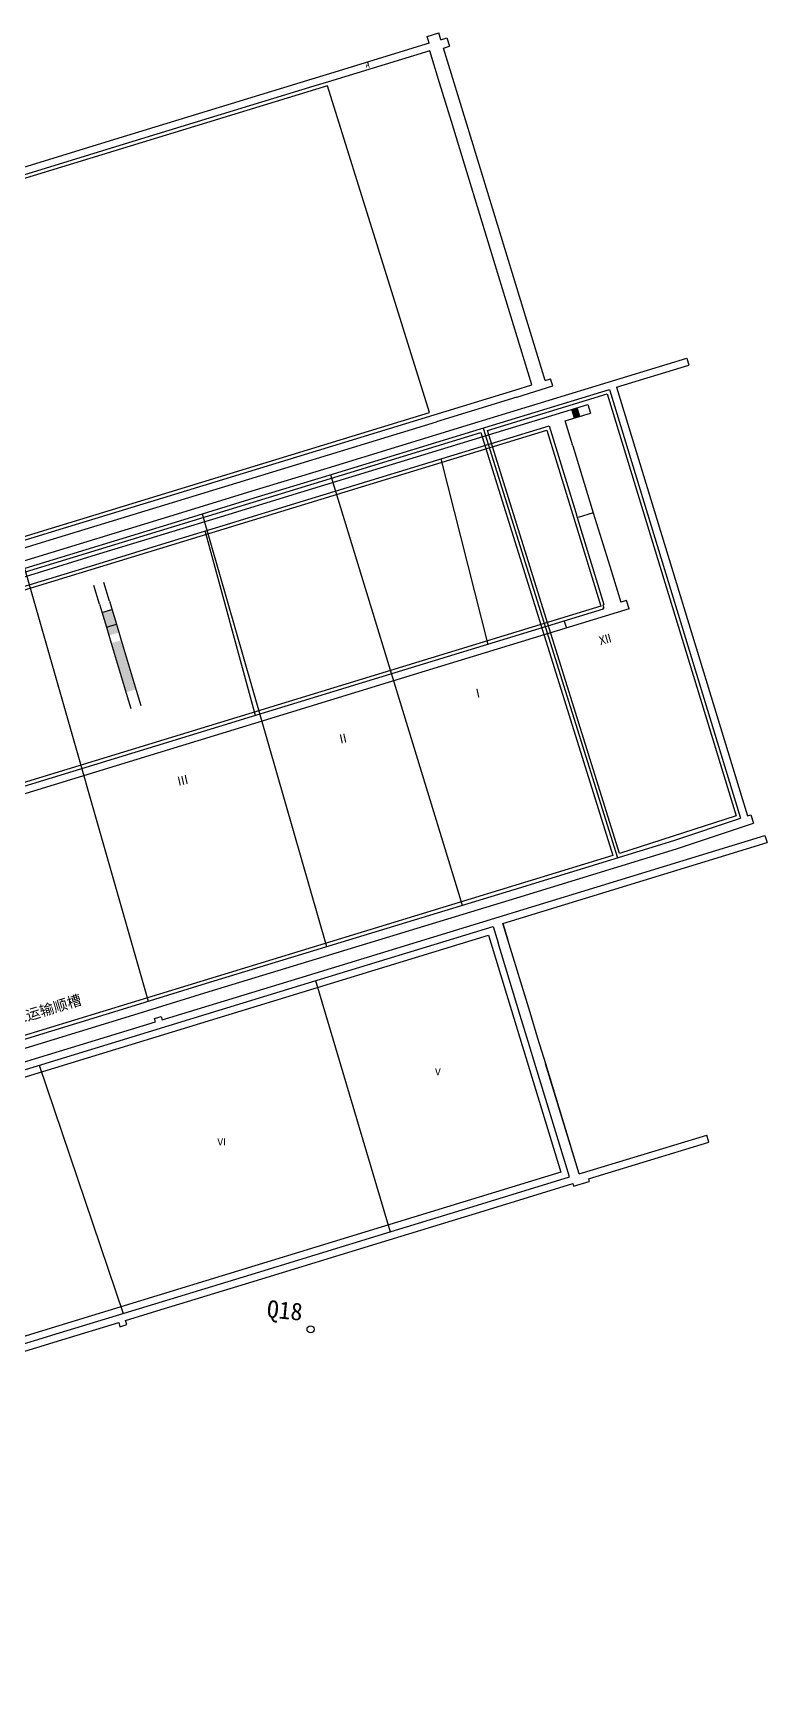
# Model space of a CAD drawing. Header units: millimetres. Extents: x 41513366 to 41522434, y 4590966 to 4600634.
# Drawn here: x 41520448 to 41520868, y 4598075 to 4599020 of the extents above; entities that cross this region are included whole.
import ezdxf

# ---------------------------------------------------------------- set-up
doc = ezdxf.new("R2010")
doc.units = ezdxf.units.MM
doc.linetypes.add('ACAD_ISO02W100', pattern=[15, 12, -3])
doc.layers.get('0').update_dxf_attribs({"lineweight": 18})
for name, color, linetype, lineweight in [('12-1煤巷道', 5, 'Continuous', 18), ('12-1煤巷道名称', 5, 'Continuous', 18), ('12煤巷道', 7, 'Continuous', 18), ('28.2607矿界拐点', 7, 'Continuous', 18), ('图纸改动标记', 2, 'Continuous', 18), ('岩巷', 30, 'Continuous', 18), ('工作面月末位置', 7, 'Continuous', 18), ('采空区工作面颜色', 6, 'Continuous', 18)]:
    doc.layers.add(name, color=color, linetype=linetype, lineweight=lineweight)
doc.styles.add('正体', font='')
doc.styles.add('正等线体', font='simhei.ttf')
doc.styles.get('正体').set_extended_font_data('宋体')

msp = doc.modelspace()

# ---------------------------------------------------------------- hatches: boundary and pattern name
at = {"linetype": 'ByBlock', "lineweight": -3}
for points in [[(41520493.2071, 4598689.7795), (41520487.4612, 4598688.0519), (41520491.4346, 4598674.8363), (41520497.1805, 4598676.5639)], [(41520501.1953, 4598642.3719), (41520506.9412, 4598644.0995), (41520498.5338, 4598672.0629), (41520492.7291, 4598670.5308)]]:
    msp.add_hatch(color=256, dxfattribs=at).paths.add_polyline_path(points, flags=0)
at = {"layer": '岩巷', "linetype": 'ByBlock', "lineweight": -3, "ltscale": 0.5}
msp.add_hatch(color=3, dxfattribs=at).paths.add_polyline_path([(41520759.8803, 4598805.3927), (41520756.0551, 4598804.2232), (41520757.5754, 4598799.2504), (41520761.4006, 4598800.4199)], flags=0)

# ---------------------------------------------------------------- linework, layer by layer
at = {"linetype": 'ByBlock', "lineweight": -3}
for points in [[(41520486.0492, 4598692.7483), (41520482.8244, 4598703.474)], [(41520491.7951, 4598694.4759), (41520488.5704, 4598705.2016)], [(41520486.0492, 4598692.7483), (41520490.0226, 4598679.5327), (41520492.7291, 4598670.5308), (41520501.3669, 4598641.8012), (41520504.0158, 4598632.9908)], [(41520487.4612, 4598688.0519), (41520493.2071, 4598689.7795)], [(41520491.7951, 4598694.4759), (41520495.7685, 4598681.2603), (41520498.475, 4598672.2583), (41520507.1128, 4598643.5288), (41520509.7617, 4598634.7184)], [(41520490.0226, 4598679.5327), (41520495.7685, 4598681.2603)]]:
    msp.add_lwpolyline(points, dxfattribs=at)
at = {"layer": '12-1煤巷道', "lineweight": -3}
for p, q in [((41520822.3014, 4598833.6156), (41520823.5289, 4598829.599)), ((41520778.0892, 4598815.7124), (41520853.1744, 4598570.2587)), ((41520782.1059, 4598816.9399), (41520857.1609, 4598571.5849)), ((41520814.8929, 4598557.524), (41520853.1744, 4598570.2587)), ((41520816.4712, 4598552.7796), (41520860.5978, 4598567.4588)), ((41520857.1609, 4598571.5849), (41520859.0195, 4598572.2031)), ((41520859.0195, 4598572.2031), (41520860.5978, 4598567.4588)), ((41520723.5035, 4598529.5406), (41520814.9135, 4598557.5306)), ((41520867.0538, 4598560.3397), (41520868.2817, 4598556.3235)), ((41520724.9674, 4598524.7597), (41520816.3774, 4598552.7497)), ((41520835.0022, 4598384.9026), (41520833.7742, 4598388.9191))]:
    msp.add_line(p, q, dxfattribs=at)
for points in [[(41520573.483, 4598757.6732), (41520616.4362, 4598770.6614), (41520698.5144, 4598795.7856, -0.00011292), (41520698.5152, 4598795.7858), (41520822.3014, 4598833.6156)], [(41520440.9388, 4598712.6408), (41520531.9758, 4598740.5508, 0.0000229), (41520531.976, 4598740.5509), (41520574.708, 4598753.6559)], [(41520413.1811, 4598434.6374), (41520504.2731, 4598462.5804, -0.00019951), (41520504.2738, 4598462.5806), (41520547.3817, 4598475.7666), (41520591.2547, 4598489.1896, -0.00022945), (41520591.2555, 4598489.1899), (41520679.6573, 4598516.1478), (41520723.5041, 4598529.5407)], [(41520414.6474, 4598429.8573), (41520505.7378, 4598457.7998), (41520548.8443, 4598470.9853, 0.00001563), (41520548.8445, 4598470.9854), (41520592.7157, 4598484.4078), (41520681.1159, 4598511.3653, 0.0001145), (41520681.1177, 4598511.3658), (41520724.9647, 4598524.7588)]]:
    msp.add_lwpolyline(points, format="xyb", dxfattribs=at)
for points in [[(41520782.1059, 4598816.9399), (41520823.5289, 4598829.599)], [(41520574.6986, 4598753.653), (41520617.6587, 4598766.6432), (41520699.7432, 4598791.7693), (41520778.0892, 4598815.7124)], [(41520439.7077, 4598716.6563), (41520530.7446, 4598744.5663), (41520573.4766, 4598757.6713)], [(41520600.1297, 4598478.7334), (41520867.0538, 4598560.3397)], [(41520716.9399, 4598510.0537), (41520868.2817, 4598556.3235)], [(41520716.9499, 4598510.0575), (41520719.8045, 4598500.7206)], [(41520601.3577, 4598474.7167), (41520711.4035, 4598508.3611)], [(41520711.4033, 4598508.3618), (41520714.2579, 4598499.0249)], [(41520732.5706, 4598458.9646), (41520719.8045, 4598500.7206)], [(41520727.024, 4598457.2689), (41520714.2579, 4598499.0249)], [(41520450.5672, 4598428.6154), (41520601.3577, 4598474.7167)], [(41520521.8705, 4598454.8072), (41520600.1297, 4598478.7334)], [(41520521.8705, 4598454.8072), (41520600.1297, 4598478.7334)], [(41520449.3392, 4598432.6321), (41520518.0452, 4598453.6377)], [(41520518.0453, 4598453.6374), (41520517.4606, 4598455.55), (41520521.2858, 4598456.7195), (41520521.8706, 4598454.8069)], [(41520731.5625, 4598442.4242), (41520727.024, 4598457.2689)], [(41520737.109, 4598444.12), (41520732.5706, 4598458.9646)], [(41520741.5485, 4598429.5992), (41520737.109, 4598444.12)], [(41520736.0019, 4598427.9035), (41520731.5625, 4598442.4242)], [(41520334.6772, 4598393.1842), (41520450.5672, 4598428.6154)], [(41520352.527, 4598403.0337), (41520449.3392, 4598432.6321)], [(41520755.2592, 4598364.9156), (41520736.0019, 4598427.9035)], [(41520760.7958, 4598366.6074), (41520741.5385, 4598429.5952)], [(41520760.8058, 4598366.6114), (41520741.5485, 4598429.5992)], [(41520796.1237, 4598377.4095), (41520833.7739, 4598388.9203)], [(41520797.3517, 4598373.393), (41520835.0018, 4598384.9038)], [(41520760.7954, 4598366.6086), (41520796.1237, 4598377.4095)], [(41520765.9825, 4598363.8025), (41520797.3517, 4598373.393)], [(41520705.0559, 4598349.5673), (41520755.2591, 4598364.916)], [(41520706.2838, 4598345.5508), (41520757.0889, 4598361.0835)], [(41520757.0889, 4598361.0835), (41520757.5567, 4598359.5534)], [(41520757.5567, 4598359.5534), (41520766.4503, 4598362.2724)], [(41520765.9825, 4598363.8025), (41520766.4503, 4598362.2724)], [(41520650.6037, 4598332.9187), (41520705.0561, 4598349.5665)], [(41520651.8316, 4598328.9022), (41520706.2841, 4598345.55)], [(41520568.4924, 4598307.8148), (41520650.6037, 4598332.9187)], [(41520569.7204, 4598303.7983), (41520651.8316, 4598328.9022)], [(41520517.6591, 4598292.2735), (41520568.4924, 4598307.8148)], [(41520518.887, 4598288.257), (41520569.7204, 4598303.7983)], [(41520463.2058, 4598275.6254), (41520517.6591, 4598292.2735)], [(41520500.8923, 4598282.7554), (41520518.887, 4598288.257)], [(41520291.2082, 4598223.0413), (41520463.2107, 4598275.6278)], [(41520464.4338, 4598271.6089), (41520497.067, 4598281.5859)], [(41520497.067, 4598281.5859), (41520497.798, 4598279.1952), (41520501.6232, 4598280.3647), (41520500.8923, 4598282.7554)], [(41520292.4361, 4598219.0248), (41520464.4387, 4598271.6113)]]:
    msp.add_lwpolyline(points, dxfattribs=at)
at = {"layer": '12-1煤巷道', "linetype": 'ACAD_ISO02W100', "lineweight": -3}
msp.add_lwpolyline([(41520719.7945, 4598500.7166), (41520716.9399, 4598510.0537)], dxfattribs=at)
at = {"layer": '12煤巷道', "color": 7, "lineweight": -3}
for p, q in [((41520674.8918, 4599013.8726), (41520615.899, 4598995.8366)), ((41520673.7223, 4599017.6978), (41520680.4165, 4599019.7444)), ((41520674.8918, 4599013.8726), (41520673.7223, 4599017.6978)), ((41520674.8918, 4599013.8726), (41520673.7223, 4599017.6978)), ((41520681.5859, 4599015.9192), (41520680.4165, 4599019.7444)), ((41520681.5859, 4599015.9192), (41520684.933, 4599016.9425)), ((41520683.0478, 4599011.1376), (41520686.3949, 4599012.1609)), ((41520683.0478, 4599011.1376), (41520686.3949, 4599012.1609)), ((41520688.4037, 4598993.6192), (41520683.0478, 4599011.1376)), ((41520688.4037, 4598993.6192), (41520683.0478, 4599011.1376)), ((41520675.1635, 4599009.5637), (41520617.127, 4598991.8201)), ((41520680.7533, 4598991.2802), (41520675.1635, 4599009.5637)), ((41520607.5783, 4598993.2927), (41520501.4298, 4598960.8398)), ((41520615.899, 4598995.8366), (41520607.5783, 4598993.2927)), ((41520617.127, 4598991.8201), (41520608.8063, 4598989.2762)), ((41520699.2199, 4598958.2411), (41520688.4037, 4598993.6192)), ((41520608.8063, 4598989.2762), (41520502.6578, 4598956.8233)), ((41520687.5655, 4598968.9983), (41520680.7533, 4598991.2802)), ((41520712.6185, 4598887.0533), (41520687.5655, 4598968.9983)), ((41520501.4298, 4598960.8398), (41520395.2217, 4598928.3687)), ((41520502.6578, 4598956.8233), (41520396.4497, 4598924.3522)), ((41520720.2249, 4598889.5364), (41520699.2199, 4598958.2411)), ((41520741.2439, 4598820.7862), (41520720.2249, 4598889.5364)), ((41520733.6375, 4598818.3031), (41520712.6185, 4598887.0533)), ((41520741.2439, 4598820.7862), (41520744.3838, 4598821.7461)), ((41520745.6118, 4598817.7296), (41520744.3838, 4598821.7461)), ((41520677.7394, 4598801.2134), (41520723.8901, 4598815.323)), ((41520723.8901, 4598815.323), (41520733.6375, 4598818.3031)), ((41520725.118, 4598811.3065), (41520745.6118, 4598817.7296)), ((41520725.118, 4598811.3065), (41520678.9674, 4598797.1969)), ((41520765.6039, 4598807.1171), (41520767.1172, 4598802.1673)), ((41520536.0434, 4598757.8927), (41520677.7394, 4598801.2134)), ((41520537.2714, 4598753.8762), (41520678.9674, 4598797.1969)), ((41520743.5525, 4598794.9632), (41520758.7717, 4598745.2437)), ((41520757.1249, 4598783.4046), (41520752.733, 4598797.7699)), ((41520451.7019, 4598732.1069), (41520536.0434, 4598757.8927)), ((41520452.9299, 4598728.0905), (41520537.2714, 4598753.8762)), ((41520758.7728, 4598745.2403), (41520759.6671, 4598742.3151)), ((41520356.0868, 4598702.8745), (41520451.7019, 4598732.1069)), ((41520357.2946, 4598698.8519), (41520452.9299, 4598728.0905))]:
    msp.add_line(p, q, dxfattribs=at)
for points in [[(41520684.933, 4599016.9425), (41520686.3949, 4599012.1609)], [(41520684.933, 4599016.9425), (41520686.3949, 4599012.1609)], [(41520601.3001, 4598756.9097), (41520765.5968, 4598807.1403)], [(41520602.8204, 4598751.9369), (41520743.5525, 4598794.9632)], [(41520752.7331, 4598797.7696), (41520767.1172, 4598802.1673)], [(41520757.1248, 4598783.4049), (41520768.8307, 4598745.117)], [(41520555.3974, 4598742.8759), (41520601.3001, 4598756.9097)], [(41520556.9178, 4598737.9031), (41520602.8204, 4598751.9369)], [(41520527.6862, 4598734.4038), (41520555.3974, 4598742.8759)], [(41520529.2066, 4598729.431), (41520556.9178, 4598737.9031)], [(41520759.6671, 4598742.3151), (41520774.866, 4598692.6022)], [(41520768.8307, 4598745.117), (41520778.2012, 4598714.4674)], [(41520481.7799, 4598720.3689), (41520527.6862, 4598734.4038)], [(41520483.3002, 4598715.3961), (41520529.2066, 4598729.431)], [(41520451.1717, 4598711.011), (41520481.7799, 4598720.3689)], [(41520191.1085, 4598631.5016), (41520451.1717, 4598711.011)], [(41520452.692, 4598706.0383), (41520483.3002, 4598715.3961)], [(41520778.2012, 4598714.4674), (41520784.5022, 4598693.8579)], [(41520344.96, 4598673.1012), (41520452.692, 4598706.0383)], [(41520774.3736, 4598689.8829), (41520664.4996, 4598656.2911)], [(41520789.3229, 4598690.0614), (41520665.7276, 4598652.2746)], [(41520774.866, 4598692.6022), (41520774.2292, 4598692.4075), (41520774.7847, 4598690.5905), (41520774.2109, 4598690.4151), (41520774.3737, 4598689.8827)], [(41520787.8493, 4598694.8812), (41520784.5022, 4598693.8579)], [(41520789.3229, 4598690.0614), (41520787.8493, 4598694.8812)], [(41520664.4996, 4598656.2911), (41520573.5551, 4598628.4865)], [(41520665.7276, 4598652.2746), (41520574.783, 4598624.4701)], [(41520573.5551, 4598628.4865), (41520518.0894, 4598611.529)], [(41520574.783, 4598624.4701), (41520519.3173, 4598607.5125)], [(41520518.0894, 4598611.529), (41520354.7417, 4598561.5887)], [(41520519.3173, 4598607.5125), (41520355.9697, 4598557.5722)]]:
    msp.add_lwpolyline(points, dxfattribs=at)
at = {"layer": '28.2607矿界拐点', "lineweight": -3}
msp.add_circle((41520606.9, 4598277.7), 2, dxfattribs=at)
msp.add_circle((41520606.9, 4598277.7), 2, dxfattribs=at)
at = {"layer": '图纸改动标记', "color": 1, "linetype": 'ByBlock', "lineweight": -3, "ltscale": 2}
msp.add_lwpolyline([(41520776.1411, 4598690.4232), (41520776.1423, 4598690.4236)], dxfattribs=at)
at = {"layer": '图纸改动标记', "color": 3, "linetype": 'ByBlock', "lineweight": -3, "ltscale": 2}
msp.add_lwpolyline([(41520752.1945, 4598683.0865), (41520753.4224, 4598679.07)], dxfattribs=at)
at = {"layer": '岩巷', "color": 7, "linetype": 'ByBlock', "lineweight": -3, "ltscale": 0.5}
msp.add_lwpolyline([(41520768.8307, 4598745.117), (41520760.2239, 4598742.4856)], dxfattribs=at)
at = {"layer": '工作面月末位置', "color": 102, "lineweight": -3, "ltscale": 0.5}
for p, q in [((41520609.7902, 4598477.2955), (41520652.4526, 4598333.4845)), ((41520451.5409, 4598428.9138), (41520451.5412, 4598428.9131)), ((41520451.5412, 4598428.9131), (41520499.5737, 4598286.7442))]:
    msp.add_line(p, q, dxfattribs=at)
at = {"layer": '工作面月末位置', "color": 241, "lineweight": -3}
for points in [[(41520618.4196, 4598766.8762), (41520693.7159, 4598520.442)], [(41520544.8411, 4598744.4963), (41520616.0411, 4598496.7482)], [(41520443.1497, 4598713.3186), (41520513.9865, 4598465.5516)]]:
    msp.add_lwpolyline(points, dxfattribs=at)
at = {"layer": '采空区工作面颜色', "color": 205, "lineweight": -3}
for p, q in [((41520708.5823, 4598669.7685), (41520681.754, 4598776.0695)), ((41520575.4646, 4598629.0704), (41520546.5037, 4598734.7193))]:
    msp.add_line(p, q, dxfattribs=at)
msp.add_lwpolyline([(41519771.8281, 4598731.2945), (41519838.9278, 4598546.8549), (41520675.0252, 4598802.4749), (41520616.6283, 4598989.5763), (41519771.8281, 4598731.2945)], dxfattribs=at)
for points in [[(41520708.1971, 4598792.2616), (41520776.7616, 4598813.2153), (41520850.6846, 4598571.5609), (41520783.8974, 4598550.1524)], [(41520773.1048, 4598691.5864), (41520168.2487, 4598506.6635), (41520137.1364, 4598607.471), (41520742.2252, 4598792.466)]]:
    msp.add_lwpolyline(points, close=True, dxfattribs=at)
at = {"layer": '采空区工作面颜色', "color": 5, "lineweight": -3}
msp.add_lwpolyline([(41520705.6875, 4598793.5859), (41520782.5897, 4598547.6329)], dxfattribs=at)
at = {"layer": '采空区工作面颜色', "color": 241, "lineweight": -3}
msp.add_lwpolyline([(41519798.5495, 4598514.0582), (41520704.3694, 4598791.0914), (41520780.0359, 4598548.9433), (41519871.3655, 4598271.0142)], close=True, dxfattribs=at)
at = {"layer": '采空区工作面颜色', "color": 102, "lineweight": -3}
msp.add_lwpolyline([(41519752.698, 4598211.0799), (41520708.7478, 4598503.3664), (41520750.2644, 4598367.5717), (41519794.1224, 4598075.2416)], close=True, dxfattribs=at)

# ---------------------------------------------------------------- texts
at = {"layer": '12-1煤巷道名称', "lineweight": -3, "insert": (41520388.4339, 4598443.4469), "char_height": 6, "width": 215.295238, "attachment_point": 1, "rotation": 16.8351736, "style": '正等线体'}
msp.add_mtext('\\pxt174;北三采区1203-1运输顺槽', dxfattribs=at)
at = {"layer": '12煤巷道', "color": 7, "lineweight": -3, "insert": (41520640.853, 4599001.4945), "char_height": 3.2, "width": 3.235955, "attachment_point": 6, "style": '正等线体'}
msp.add_mtext('A', dxfattribs=at)
at = {"layer": '28.2607矿界拐点', "lineweight": -3, "insert": (41520581.2985, 4598282.0815), "char_height": 10, "width": 31.670705, "attachment_point": 7, "rotation": 354.4770854, "style": '正体'}
msp.add_mtext('Q18', dxfattribs=at)
msp.add_mtext('Q18', dxfattribs=at)
at = {"layer": '工作面月末位置', "color": 205, "lineweight": -3, "insert": (41520771.621, 4598674.0852), "char_height": 5, "width": 199.881228, "attachment_point": 1, "rotation": 16.1294841, "style": '正体'}
msp.add_mtext('Ⅻ', dxfattribs=at)
at = {"layer": '工作面月末位置', "color": 241, "lineweight": -3, "char_height": 5, "width": 172.213633, "attachment_point": 1, "rotation": 12.6401665, "style": '正体'}
for s, insert in [(' \\P\\P  Ⅰ\\P\\P    ', (41520688.561, 4598658.2558)), ('Ⅱ', (41520621.6552, 4598617.5478)), ('Ⅲ', (41520529.8735, 4598593.6079))]:
    msp.add_mtext(s, dxfattribs=dict(at, insert=insert))
at = {"layer": '工作面月末位置', "color": 102, "lineweight": -3, "ltscale": 0.5, "char_height": 4, "width": 117.78319, "attachment_point": 1, "style": '正等线体'}
for s, insert in [('{\\fSimSun|b0|i0|c134|p49;Ⅴ}', (41520677.0234, 4598427.0622)), ('{\\fSimSun|b0|i0|c134|p49;Ⅵ}', (41520553.2308, 4598386.9463))]:
    msp.add_mtext(s, dxfattribs=dict(at, insert=insert))

doc.saveas('drawing.dxf')
